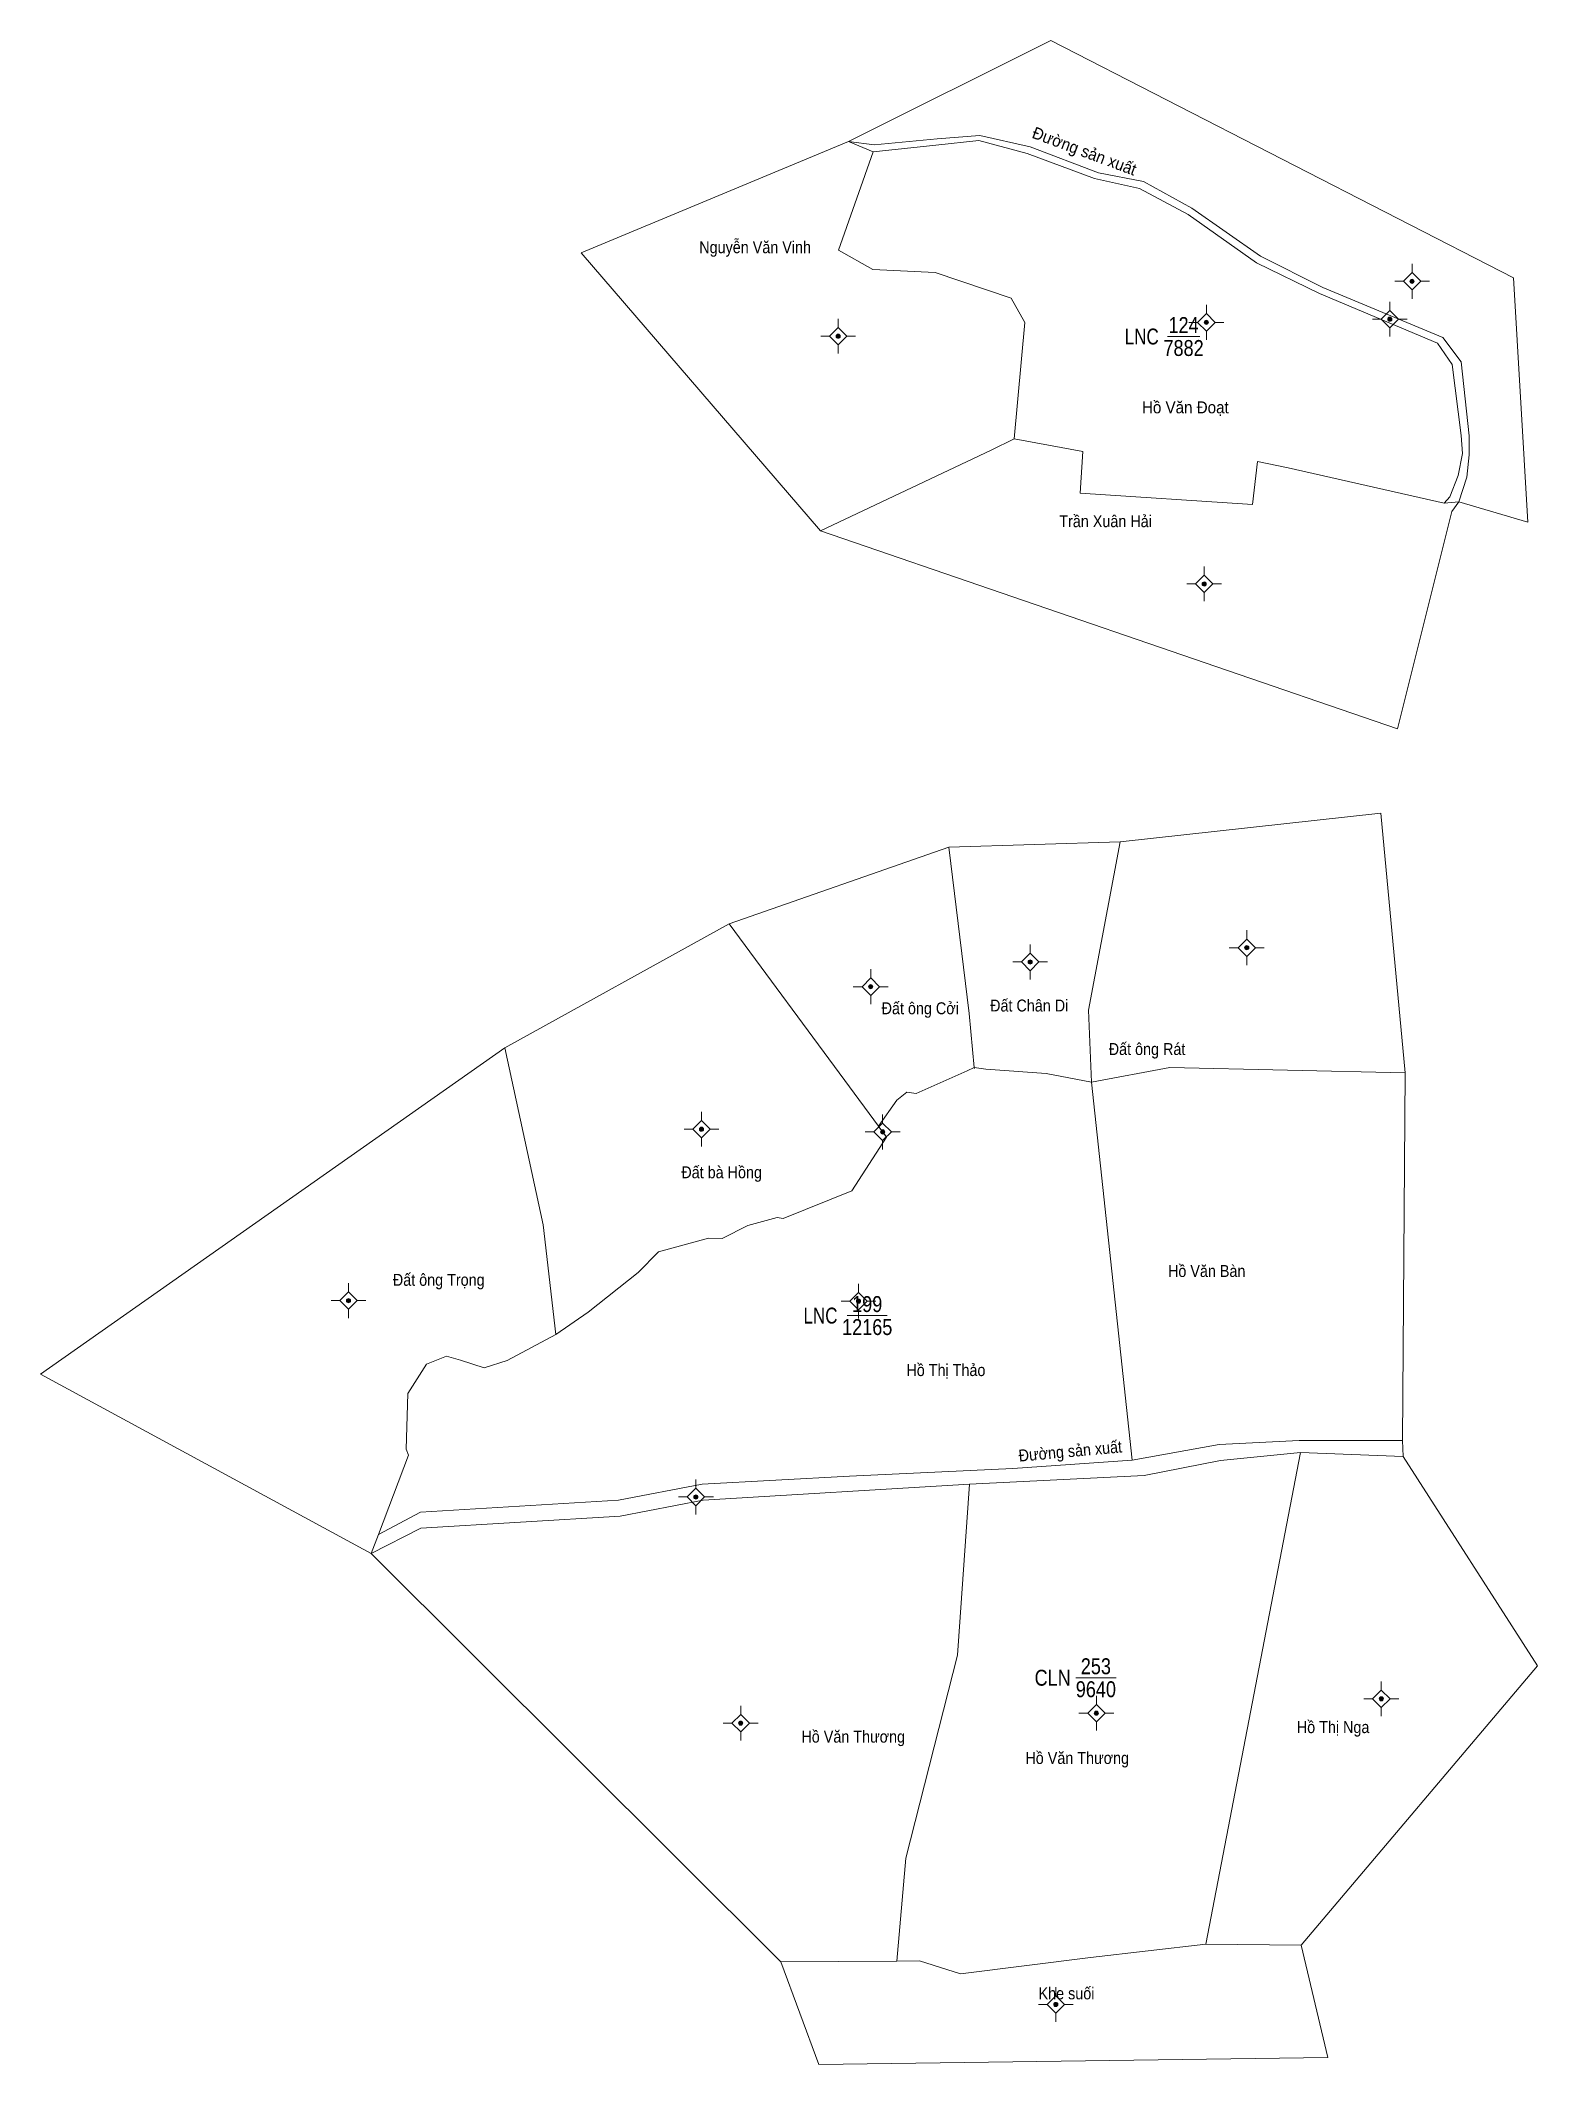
# Model space of a CAD drawing. Header units: metres. Extents: x 534715 to 535092, y 1849913 to 1850422.
import ezdxf
from ezdxf.enums import TextEntityAlignment as Align

# ---------------------------------------------------------------- set-up
doc = ezdxf.new("R2010")
doc.units = ezdxf.units.M
doc.header["$LTSCALE"] = 1.2
for name, color, linetype, lineweight in [('11', 7, 'Continuous', 13), ('6', 7, 'Continuous', 13), ('7', 7, 'Continuous', 13)]:
    doc.layers.add(name, color=color, linetype=linetype, lineweight=lineweight)
for name, color, linetype in [('2', 7, 'Continuous'), ('3', 7, 'Continuous'), ('4', 7, 'Continuous'), ('5', 7, 'Continuous')]:
    doc.layers.add(name, color=color, linetype=linetype)

msp = doc.modelspace()

# ---------------------------------------------------------------- hatches: boundary and pattern name
at = {"layer": '11'}
for points in [[(535060.494, 1850361.64, 1), (535059.444, 1850361.64, 1)], [(535008.764, 1850351.31, 1), (535007.714, 1850351.31, 1)], [(535054.894, 1850352.1, 1), (535053.844, 1850352.1, 1)], [(534916.194, 1850347.83, 1), (534915.144, 1850347.83, 1)], [(535008.224, 1850285.53, 1), (535007.174, 1850285.53, 1)], [(535018.924, 1850194.06, 1), (535017.874, 1850194.06, 1)], [(534964.464, 1850190.47, 1), (534963.414, 1850190.47, 1)], [(534924.374, 1850184.26, 1), (534923.324, 1850184.26, 1)], [(534881.824, 1850148.42, 1), (534880.774, 1850148.42, 1)], [(534927.374, 1850147.74, 1), (534926.324, 1850147.74, 1)], [(534793.074, 1850105.32, 1), (534792.024, 1850105.32, 1)], [(534921.314, 1850105.2, 1), (534920.264, 1850105.2, 1)], [(534880.424, 1850055.94, 1), (534879.374, 1850055.94, 1)], [(535052.754, 1850005.19, 1), (535051.704, 1850005.19, 1)], [(534891.684, 1849999.08, 1), (534890.634, 1849999.08, 1)], [(534981.124, 1850001.57, 1), (534980.074, 1850001.57, 1)], [(534970.914, 1849928.34, 1), (534969.864, 1849928.34, 1)]]:
    msp.add_hatch(color=256, dxfattribs=at).paths.add_polyline_path(points)

# ---------------------------------------------------------------- linework, layer by layer
for p, q in [((535059.97, 1850366.02), (535059.97, 1850363.83)), ((535057.78, 1850361.64), (535055.6, 1850361.64)), ((535064.34, 1850361.64), (535062.16, 1850361.64)), ((535008.24, 1850355.68), (535008.24, 1850353.5)), ((535054.37, 1850356.48), (535054.37, 1850354.29)), ((535059.97, 1850359.45), (535059.97, 1850357.26)), ((534915.67, 1850352.2), (534915.67, 1850350.02)), ((535006.05, 1850351.31), (535003.86, 1850351.31)), ((535012.62, 1850351.31), (535010.43, 1850351.31)), ((535052.18, 1850352.1), (535050, 1850352.1)), ((535054.37, 1850349.91), (535054.37, 1850347.72)), ((535058.74, 1850352.1), (535056.56, 1850352.1)), ((534913.48, 1850347.83), (534911.3, 1850347.83)), ((534915.67, 1850345.64), (534915.67, 1850343.46)), ((534920.05, 1850347.83), (534917.86, 1850347.83)), ((535008.24, 1850349.12), (535008.24, 1850346.94)), ((535007.7, 1850289.9), (535007.7, 1850287.72)), ((535005.51, 1850285.53), (535003.32, 1850285.53)), ((535012.07, 1850285.53), (535009.89, 1850285.53)), ((535007.7, 1850283.34), (535007.7, 1850281.16)), ((535018.4, 1850198.44), (535018.4, 1850196.25)), ((534963.94, 1850194.84), (534963.94, 1850192.66)), ((535016.21, 1850194.06), (535014.02, 1850194.06)), ((535018.4, 1850191.87), (535018.4, 1850189.68)), ((535022.78, 1850194.06), (535020.59, 1850194.06)), ((534923.85, 1850188.64), (534923.85, 1850186.45)), ((534961.75, 1850190.47), (534959.56, 1850190.47)), ((534963.94, 1850188.28), (534963.94, 1850186.1)), ((534968.31, 1850190.47), (534966.13, 1850190.47)), ((534921.66, 1850184.26), (534919.48, 1850184.26)), ((534923.85, 1850182.07), (534923.85, 1850179.88)), ((534928.22, 1850184.26), (534926.04, 1850184.26)), ((534881.3, 1850152.8), (534881.3, 1850150.61)), ((534926.85, 1850152.12), (534926.85, 1850149.93)), ((534879.11, 1850148.42), (534876.93, 1850148.42)), ((534881.3, 1850146.23), (534881.3, 1850144.04)), ((534885.68, 1850148.42), (534883.49, 1850148.42)), ((534924.66, 1850147.74), (534922.48, 1850147.74)), ((534931.22, 1850147.74), (534929.04, 1850147.74)), ((534926.85, 1850145.55), (534926.85, 1850143.36)), ((534790.36, 1850105.32), (534788.18, 1850105.32)), ((534792.55, 1850109.7), (534792.55, 1850107.51)), ((534796.93, 1850105.32), (534794.74, 1850105.32)), ((534920.79, 1850109.58), (534920.79, 1850107.39)), ((534792.55, 1850103.13), (534792.55, 1850100.94)), ((534918.6, 1850105.2), (534916.42, 1850105.2)), ((534920.79, 1850103.01), (534920.79, 1850100.82)), ((534925.16, 1850105.2), (534922.98, 1850105.2)), ((534879.9, 1850060.32), (534879.9, 1850058.13)), ((534877.71, 1850055.94), (534875.52, 1850055.94)), ((534884.28, 1850055.94), (534882.09, 1850055.94)), ((534879.9, 1850053.75), (534879.9, 1850051.56)), ((535052.23, 1850009.56), (535052.23, 1850007.38)), ((534891.16, 1850003.46), (534891.16, 1850001.27)), ((534980.6, 1850005.94), (534980.6, 1850003.76)), ((535050.04, 1850005.19), (535047.86, 1850005.19)), ((535056.6, 1850005.19), (535054.42, 1850005.19)), ((534888.97, 1849999.08), (534886.78, 1849999.08)), ((534895.54, 1849999.08), (534893.35, 1849999.08)), ((534978.41, 1850001.57), (534976.22, 1850001.57)), ((534980.6, 1849999.38), (534980.6, 1849997.2)), ((534984.98, 1850001.57), (534982.79, 1850001.57)), ((535052.23, 1850003), (535052.23, 1850000.82)), ((534891.16, 1849996.89), (534891.16, 1849994.7)), ((534970.39, 1849932.72), (534970.39, 1849930.53)), ((534968.2, 1849928.34), (534966.02, 1849928.34)), ((534974.76, 1849928.34), (534972.58, 1849928.34)), ((534970.39, 1849926.15), (534970.39, 1849923.96))]:
    msp.add_line(p, q, dxfattribs=at)
for points in [[(535059.97, 1850363.83), (535057.78, 1850361.64), (535059.97, 1850359.45), (535062.16, 1850361.64)], [(534915.67, 1850350.02), (534913.48, 1850347.83), (534915.67, 1850345.64), (534917.86, 1850347.83)], [(535008.24, 1850353.5), (535006.05, 1850351.31), (535008.24, 1850349.12), (535010.43, 1850351.31)], [(535054.37, 1850354.29), (535052.18, 1850352.1), (535054.37, 1850349.91), (535056.56, 1850352.1)], [(535007.7, 1850287.72), (535005.51, 1850285.53), (535007.7, 1850283.34), (535009.89, 1850285.53)], [(534963.94, 1850192.66), (534961.75, 1850190.47), (534963.94, 1850188.28), (534966.13, 1850190.47)], [(535018.4, 1850196.25), (535016.21, 1850194.06), (535018.4, 1850191.87), (535020.59, 1850194.06)], [(534923.85, 1850186.45), (534921.66, 1850184.26), (534923.85, 1850182.07), (534926.04, 1850184.26)], [(534881.3, 1850150.61), (534879.11, 1850148.42), (534881.3, 1850146.23), (534883.49, 1850148.42)], [(534926.85, 1850149.93), (534924.66, 1850147.74), (534926.85, 1850145.55), (534929.04, 1850147.74)], [(534792.55, 1850107.51), (534790.36, 1850105.32), (534792.55, 1850103.13), (534794.74, 1850105.32)], [(534920.79, 1850107.39), (534918.6, 1850105.2), (534920.79, 1850103.01), (534922.98, 1850105.2)], [(534879.9, 1850058.13), (534877.71, 1850055.94), (534879.9, 1850053.75), (534882.09, 1850055.94)], [(534980.6, 1850003.76), (534978.41, 1850001.57), (534980.6, 1849999.38), (534982.79, 1850001.57)], [(535052.23, 1850007.38), (535050.04, 1850005.19), (535052.23, 1850003), (535054.42, 1850005.19)], [(534891.16, 1850001.27), (534888.97, 1849999.08), (534891.16, 1849996.89), (534893.35, 1849999.08)], [(534970.39, 1849930.53), (534968.2, 1849928.34), (534970.39, 1849926.15), (534972.58, 1849928.34)]]:
    msp.add_lwpolyline(points, close=True, dxfattribs=at)
for centre in [(535059.969, 1850361.64), (535008.239, 1850351.31), (535054.369, 1850352.1), (534915.669, 1850347.83), (535007.699, 1850285.53), (535018.399, 1850194.06), (534963.939, 1850190.47), (534923.849, 1850184.26), (534881.299, 1850148.42), (534926.849, 1850147.74), (534792.549, 1850105.32), (534920.789, 1850105.2), (534879.899, 1850055.94), (535052.229, 1850005.19), (534891.159, 1849999.08), (534980.599, 1850001.57), (534970.389, 1849928.34)]:
    msp.add_circle(centre, 0.525, dxfattribs=at)
at = {"layer": '6'}
for p, q in [((534918.24, 1850396.81), (534969.15, 1850422.19)), ((534918.24, 1850396.81), (534924.44, 1850394.19)), ((534959.9, 1850322), (534954.1, 1850319.2)), ((535071.73, 1850306.15), (535068.02, 1850305.87)), ((535071.73, 1850306.15), (535069.94, 1850303.74)), ((534986.57, 1850220.71), (534978.57, 1850178.35)), ((534979.4, 1850160.23), (534978.57, 1850178.35)), ((534948.07, 1850163.08), (534935.3, 1850157.37)), ((534967.99, 1850162.45), (534952.79, 1850163.51)), ((534925.79, 1850149.16), (534917.36, 1850160.7)), ((534989.6, 1850065.18), (534979.4, 1850160.23)), ((534919.1, 1850132.92), (534927.79, 1850146.43)), ((534925.87, 1850149.05), (534925.79, 1850149.16)), ((534927.79, 1850146.43), (534925.87, 1850149.05)), ((534844.7, 1850096.77), (534841.47, 1850124.36)), ((534865.35, 1850112.38), (534852.79, 1850102.43)), ((534844.7, 1850096.77), (534852.79, 1850102.43)), ((534812.13, 1850089.38), (534807.45, 1850081.98)), ((534807.03, 1850068), (534807.45, 1850081.98)), ((535057.59, 1850070.14), (535057.71, 1850066.14)), ((534807.03, 1850068), (534807.67, 1850066.45)), ((535031.89, 1850067.13), (535008.1, 1849943.46)), ((534798.27, 1850041.74), (534901.24, 1849939.03)), ((535008.1, 1849943.46), (535032.07, 1849943.26)), ((534901.24, 1849939.03), (534930.4, 1849939.25)), ((534936.1, 1849939.29), (534930.4, 1849939.25)), ((534936.1, 1849939.29), (534946.4, 1849936.01))]:
    msp.add_line(p, q, dxfattribs=at)
for points in [[(535071.73, 1850306.15), (535089.05, 1850301.09), (535085.45, 1850362.54), (534969.15, 1850422.19)], [(534918.24, 1850396.81), (534851.04, 1850368.82), (534911.22, 1850298.85), (534954.1, 1850319.2)], [(534918.24, 1850396.81), (534924.7, 1850395.94), (534940.54, 1850397.49), (534951.26, 1850398.33), (534963.97, 1850395.41), (534981.09, 1850388.88), (534992.46, 1850386.73), (535004.59, 1850379.99), (535021.84, 1850367.99), (535037.53, 1850360.09), (535067.74, 1850347.51), (535072.35, 1850341.37), (535074.3, 1850322.81), (535074.3, 1850318.01), (535073.7, 1850312.35), (535071.73, 1850306.15)], [(535068.02, 1850305.87), (535069.44, 1850307.44), (535071.6, 1850312.79), (535072.64, 1850318.34), (535072.29, 1850322.9), (535070.03, 1850340.68), (535066.35, 1850346.07), (535036.72, 1850358.55), (535020.86, 1850366.3), (535003.68, 1850378.39), (534991.47, 1850384.93), (534980.11, 1850387.46), (534963.18, 1850393.77), (534951.04, 1850397.07), (534940.26, 1850395.86), (534924.44, 1850394.19)], [(534959.9, 1850322), (534962.58, 1850351.3), (534959.14, 1850357.43), (534940.08, 1850363.86), (534924.39, 1850364.63), (534915.79, 1850369.44), (534924.44, 1850394.19)], [(534959.9, 1850322), (534977.16, 1850318.84), (534976.5, 1850308.33), (535019.85, 1850305.55), (535021.14, 1850316.32), (535028.83, 1850314.77), (535068.02, 1850305.87)], [(534911.22, 1850298.85), (535056.27, 1850249.07), (535069.94, 1850303.74)], [(535058.2, 1850162.63), (535052.14, 1850227.89), (534986.57, 1850220.71)], [(534943.46, 1850219.37), (534888.22, 1850200.08), (534917.36, 1850160.7)], [(534986.57, 1850220.71), (534943.46, 1850219.37), (534948.62, 1850177.5)], [(534888.22, 1850200.08), (534831.86, 1850168.91), (534841.47, 1850124.36)], [(534949.92, 1850163.71), (534949.9, 1850163.93), (534948.62, 1850177.5)], [(534831.86, 1850168.91), (534715.1, 1850086.83), (534798.27, 1850041.74)], [(534948.07, 1850163.08), (534949.9, 1850163.93), (534952.79, 1850163.51)], [(534967.99, 1850162.45), (534979.4, 1850160.23), (534999.09, 1850163.96)], [(535057.59, 1850070.14), (535058.2, 1850162.63), (534999.09, 1850163.96)], [(534925.79, 1850149.16), (534930.41, 1850155.7), (534932.95, 1850157.74), (534935.3, 1850157.37)], [(534927.79, 1850146.43), (534927.84, 1850146.51), (534925.87, 1850149.05)], [(534900.31, 1850126.18), (534901.84, 1850125.99), (534919.1, 1850132.92)], [(534900.31, 1850126.18), (534892.94, 1850124.2), (534886.46, 1850120.91), (534883.06, 1850121.03)], [(534865.35, 1850112.38), (534870.52, 1850117.55), (534883.06, 1850121.03)], [(534844.7, 1850096.77), (534832.41, 1850090.25), (534826.66, 1850088.42), (534820.68, 1850090.35)], [(534820.68, 1850090.35), (534817.22, 1850091.31), (534812.13, 1850089.38)], [(534989.6, 1850065.18), (535011.46, 1850069.13), (535031.6, 1850070.14), (535057.59, 1850070.14)], [(534807.67, 1850066.45), (534800.07, 1850046.48), (534798.27, 1850041.74)], [(534800.07, 1850046.48), (534810.65, 1850052.15), (534860.47, 1850055.14), (534881.47, 1850059.14), (534918.55, 1850061.14), (534959.55, 1850063.14), (534989.6, 1850065.18)], [(534948.65, 1850059.14), (534992.63, 1850061.37), (535011.84, 1850065.15), (535031.89, 1850067.13), (535057.71, 1850066.14)], [(535032.07, 1849943.26), (535091.51, 1850013.48), (535057.71, 1850066.14)], [(534798.27, 1850041.74), (534810.77, 1850048.14), (534860.83, 1850051.14), (534881.76, 1850055.14), (534948.65, 1850059.14)], [(534948.65, 1850059.14), (534945.65, 1850016.14), (534932.65, 1849965.14), (534930.4, 1849939.25)], [(534901.24, 1849939.03), (534910.77, 1849913.23), (535038.76, 1849915.02), (535032.07, 1849943.26)], [(534946.4, 1849936.01), (534979.11, 1849940.11), (535008.1, 1849943.46)]]:
    msp.add_lwpolyline(points, dxfattribs=at)
at = {"layer": '7'}
for p, q in [((534998.48, 1850347.75), (535006.57, 1850347.75)), ((534917.95, 1850101.56), (534927.99, 1850101.56)), ((534975.41, 1850010.49), (534985.53, 1850010.49))]:
    msp.add_line(p, q, dxfattribs=at)

# ---------------------------------------------------------------- texts
at = {"layer": '2'}
for rotation, width, p in [(339.559, 0.95, (534977.066, 1850392.975)), (5.133, 0.9, (534974.156, 1850065.986))]:
    msp.add_text('Đường sản xuất', height=3, rotation=rotation, dxfattribs=dict(at, width=width)).set_placement(p, align=Align.CENTER)
for s, width, p in [('Nguyễn Văn Vinh', 0.9, (534894.79, 1850368.7)), ('Hồ Văn Đoạt', 0.95, (535002.96, 1850328.44)), ('Trần Xuân Hải', 0.9, (534982.905, 1850299.81)), ('Đất ông Cởi', 0.9, (534936.3, 1850177.33)), ('Đất Chân Di', 0.9, (534963.705, 1850178.02)), ('Đất ông Rát', 0.9, (534993.335, 1850167.08)), ('Đất bà Hồng', 0.9, (534886.37, 1850136.09)), ('Đất ông Trọng', 0.9, (534815.235, 1850109.05)), ('Hồ Văn Bàn', 0.9, (535008.335, 1850111.26)), ('Hồ Thị Thảo', 0.9, (534942.76, 1850086.35)), ('Hồ Thị Nga', 0.9, (535040.115, 1849996.57)), ('Hồ Văn Thương', 0.9, (534919.455, 1849994.18)), ('Hồ Văn Thương', 0.9, (534975.775, 1849988.81)), ('Khe suối', 0.9, (534973.08, 1849929.62))]:
    msp.add_text(s, height=3, dxfattribs=dict(at, width=width)).set_placement(p, align=Align.CENTER)
at = {"layer": '3'}
for s, width, p in [('LNC ', 0.8, (534997.47, 1850345.75)), ('LNC ', 0.8, (534916.69, 1850099.56)), ('CLN', 0.85, (534974.15, 1850008.49))]:
    msp.add_text(s, height=4, dxfattribs=dict(at, width=width)).set_placement(p, align=Align.RIGHT)
at = {"layer": '4', "width": 0.85}
for s, p in [('124', (535002.515, 1850348.64)), ('199', (534922.965, 1850102.45)), ('253', (534980.465, 1850011.38))]:
    msp.add_text(s, height=4, dxfattribs=at).set_placement(p, align=Align.CENTER)
at = {"layer": '5', "width": 0.85}
for s, p in [('7882', (535002.515, 1850342.86)), ('12165', (534922.97, 1850096.67)), ('9640', (534980.465, 1850005.6))]:
    msp.add_text(s, height=4, dxfattribs=at).set_placement(p, align=Align.CENTER)

doc.saveas('drawing.dxf')
